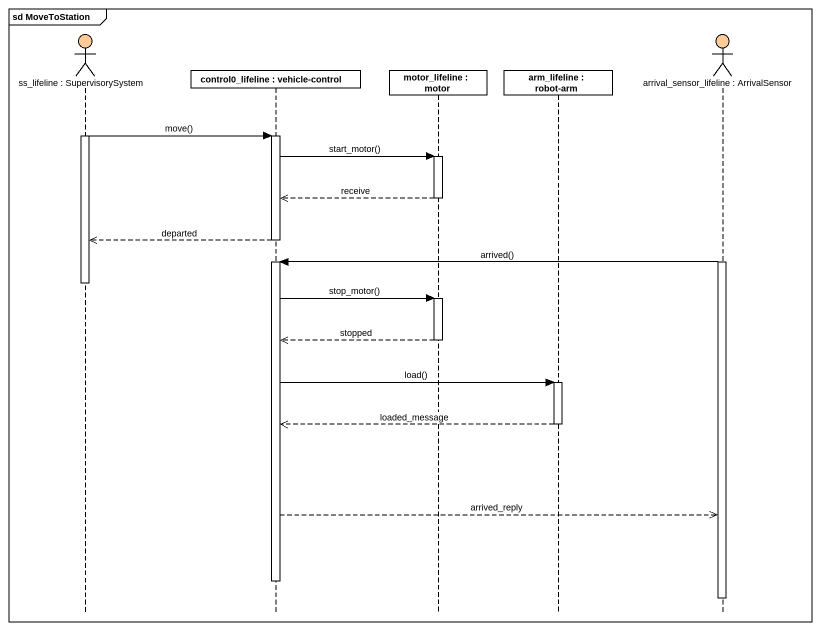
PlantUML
@startuml
mainframe sd MoveToStation
hide footbox
actor "ss_lifeline : SupervisorySystem" as ss_lifeline #FFCC99
participant "control0_lifeline : vehicle-control" as control0_lifeline
participant "motor_lifeline : motor" as motor_lifeline
participant "arm_lifeline : robot-arm" as arm_lifeline
actor "arrival_sensor_lifeline : ArrivalSensor" as arrival_sensor_lifeline #FFCC99

activate ss_lifeline
ss_lifeline -> control0_lifeline : move()
activate control0_lifeline
control0_lifeline -> motor_lifeline : start_motor()
activate motor_lifeline
motor_lifeline -->> control0_lifeline : receive
deactivate motor_lifeline
control0_lifeline -->> ss_lifeline : departed
deactivate control0_lifeline
activate arrival_sensor_lifeline
arrival_sensor_lifeline -> control0_lifeline : arrived()
activate control0_lifeline
deactivate ss_lifeline
control0_lifeline -> motor_lifeline : stop_motor()
activate motor_lifeline
motor_lifeline -->> control0_lifeline : stopped
deactivate motor_lifeline
control0_lifeline -> arm_lifeline : load()
activate arm_lifeline
arm_lifeline -->> control0_lifeline : loaded_message
deactivate arm_lifeline
control0_lifeline -->> arrival_sensor_lifeline : arrived_reply
deactivate control0_lifeline
deactivate arrival_sensor_lifeline
@enduml
